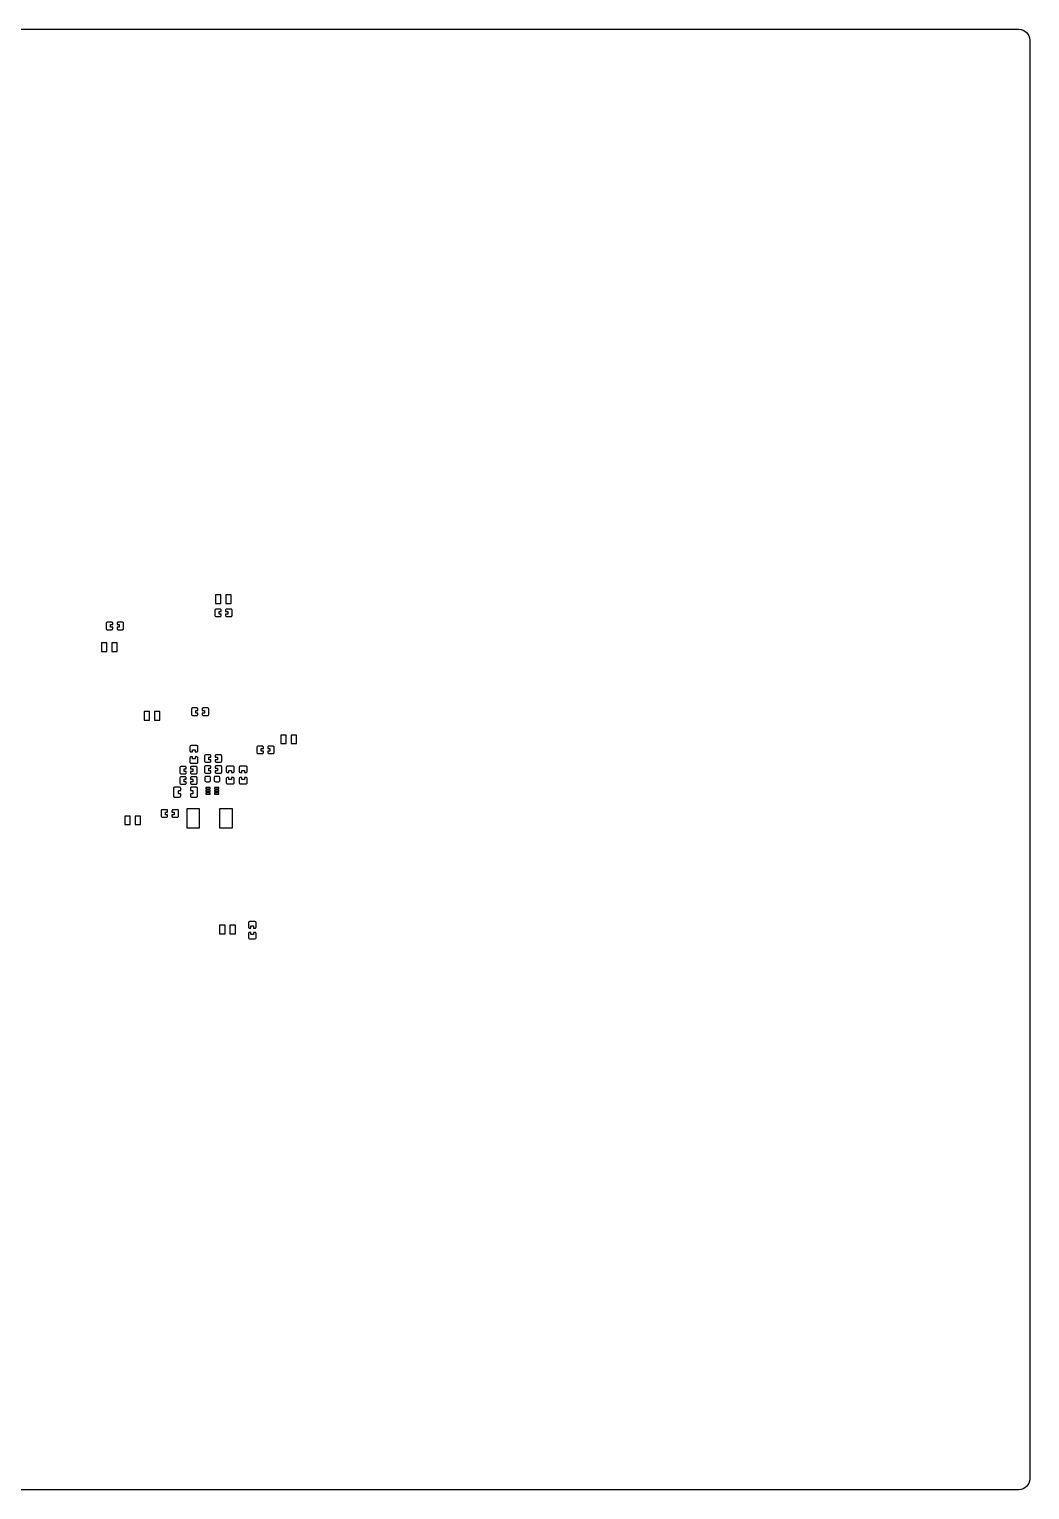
# Model space of a CAD drawing. Extents: x -166 to 204, y -124 to 146.
# Drawn here: x 18.9 to 203.9, y -124.1 to 145.9 of the extents above; entities that cross this region are included whole.
import ezdxf

# ---------------------------------------------------------------- set-up
doc = ezdxf.new("R2010")
doc.units = 0
doc.header["$MEASUREMENT"] = 0
doc.layers.get('0').update_dxf_attribs({"linetype": 'CONTINUOUS'})

msp = doc.modelspace()

# ---------------------------------------------------------------- linework, layer by layer
for points in [[(-166.094004, 143.864004, -0.414214), (-164.094004, 145.863994), (-164.094004, 145.863994), (201.905996, 145.863994), (201.905996, 145.863994, -0.414214), (203.905996, 143.864004), (203.905996, 143.864004), (203.905996, -122.135996), (203.905996, -122.135996, -0.414214), (201.905996, -124.135996), (201.905996, -124.135996), (-164.094004, -124.135996), (-164.094004, -124.135996, -0.414214), (-166.094004, -122.135996), (-166.094004, -122.135996), (-166.094004, 143.864004)], [(54.407998, 38.472998, 0.41568), (54.207998, 38.672998), (54.207998, 38.672998), (53.406997, 38.672998), (53.406997, 38.672998, 0.412752), (53.206997, 38.472998), (53.206997, 38.472998), (53.206997, 37.473), (53.206997, 37.473, 0.412749), (53.406997, 37.273), (53.406997, 37.273), (54.207998, 37.273), (54.207998, 37.273, 0.415677), (54.407998, 37.473), (54.407998, 37.473), (54.407998, 37.74), (54.407998, 37.74), (54.007998, 37.74), (54.007998, 37.74), (54.007998, 38.206001), (54.007998, 38.206001), (54.407998, 38.206001), (54.407998, 38.206001), (54.407998, 38.472998)], [(56.407998, 38.472998, 0.414214), (56.207998, 38.672998), (56.207998, 38.672998), (55.406997, 38.672998), (55.406997, 38.672998, 0.414214), (55.206997, 38.472998), (55.206997, 38.472998), (55.206997, 38.206001), (55.206997, 38.206001), (55.606997, 38.206001), (55.606997, 38.206001), (55.606997, 37.74), (55.606997, 37.74), (55.206997, 37.74), (55.206997, 37.74), (55.206997, 37.473), (55.206997, 37.473, 0.414214), (55.406997, 37.273), (55.406997, 37.273), (56.207998, 37.273), (56.207998, 37.273, 0.414214), (56.407998, 37.473), (56.407998, 37.473), (56.407998, 38.472998)], [(34.343, 36.060002, 0.41568), (34.143, 36.260002), (34.143, 36.260002), (33.342, 36.260002), (33.342, 36.260002, 0.412749), (33.142, 36.060002), (33.142, 36.060002), (33.142, 35.06), (33.142, 35.06, 0.412756), (33.342, 34.86), (33.342, 34.86), (34.143, 34.86), (34.143, 34.86, 0.415684), (34.343, 35.06), (34.343, 35.06), (34.343, 35.327), (34.343, 35.327), (33.943, 35.327), (33.943, 35.327), (33.943, 35.792998), (33.943, 35.792998), (34.343, 35.792998), (34.343, 35.792998), (34.343, 36.060002)], [(36.342, 36.060002, 0.414214), (36.142, 36.260002), (36.142, 36.260002), (35.340999, 36.260002), (35.340999, 36.260002, 0.414214), (35.140999, 36.060002), (35.140999, 36.060002), (35.140999, 35.792998), (35.140999, 35.792998), (35.541001, 35.792998), (35.541001, 35.792998), (35.541001, 35.327), (35.541001, 35.327), (35.140999, 35.327), (35.140999, 35.327), (35.140999, 35.06), (35.140999, 35.06, 0.414214), (35.340999, 34.86), (35.340999, 34.86), (36.142, 34.86), (36.142, 34.86, 0.414214), (36.342, 35.06), (36.342, 35.06), (36.342, 36.060002)], [(50.09, 20.184999, 0.415678), (49.89, 20.385001), (49.89, 20.385001), (49.088999, 20.385001), (49.088999, 20.385001, 0.412759), (48.888999, 20.184999), (48.888999, 20.184999), (48.888999, 19.184999), (48.888999, 19.184999, 0.412754), (49.088999, 18.985), (49.088999, 18.985), (49.89, 18.985), (49.89, 18.985, 0.415679), (50.09, 19.184999), (50.09, 19.184999), (50.09, 19.452), (50.09, 19.452), (49.69, 19.452), (49.69, 19.452), (49.69, 19.918), (49.69, 19.918), (50.09, 19.918), (50.09, 19.918), (50.09, 20.184999)], [(52.09, 20.184999, 0.414214), (51.89, 20.385001), (51.89, 20.385001), (51.088999, 20.385001), (51.088999, 20.385001, 0.414214), (50.888999, 20.184999), (50.888999, 20.184999), (50.888999, 19.918), (50.888999, 19.918), (51.288999, 19.918), (51.288999, 19.918), (51.288999, 19.452), (51.288999, 19.452), (50.888999, 19.452), (50.888999, 19.452), (50.888999, 19.184999), (50.888999, 19.184999, 0.414214), (51.088999, 18.985), (51.088999, 18.985), (51.89, 18.985), (51.89, 18.985, 0.414214), (52.09, 19.184999), (52.09, 19.184999), (52.09, 20.184999)], [(50.071997, 13.236, 0.414214), (49.872002, 13.436), (49.872002, 13.436), (48.822002, 13.436), (48.822002, 13.436, 0.414214), (48.622002, 13.236), (48.622002, 13.236), (48.622002, 12.46), (48.622002, 12.46, 0.414214), (48.822002, 12.26), (48.822002, 12.26), (49.105, 12.26), (49.105, 12.26), (49.105, 12.652001), (49.105, 12.652001), (49.588999, 12.652001), (49.588999, 12.652001), (49.588999, 12.26), (49.588999, 12.26), (49.872002, 12.26), (49.872002, 12.26, 0.414214), (50.071997, 12.46), (50.071997, 12.46), (50.071997, 13.236)], [(50.071997, 11.162, 0.414214), (49.872002, 11.362001), (49.872002, 11.362001), (49.588999, 11.362001), (49.588999, 11.362001), (49.588999, 10.97), (49.588999, 10.97), (49.105, 10.97), (49.105, 10.97), (49.105, 11.362001), (49.105, 11.362001), (48.822002, 11.362001), (48.822002, 11.362001, 0.414214), (48.622002, 11.162), (48.622002, 11.162), (48.622002, 10.386001), (48.622002, 10.386001, 0.414214), (48.822002, 10.186), (48.822002, 10.186), (49.872002, 10.186), (49.872002, 10.186, 0.414214), (50.071997, 10.386001), (50.071997, 10.386001), (50.071997, 11.162)], [(52.503999, 11.549, 0.415679), (52.303999, 11.749), (52.303999, 11.749), (51.502998, 11.749), (51.502998, 11.749, 0.412741), (51.302998, 11.549), (51.302998, 11.549), (51.302998, 10.548999), (51.302998, 10.548999, 0.41274), (51.502998, 10.349), (51.502998, 10.349), (52.303999, 10.349), (52.303999, 10.349, 0.415679), (52.503999, 10.548999), (52.503999, 10.548999), (52.503999, 10.816001), (52.503999, 10.816001), (52.103999, 10.816001), (52.103999, 10.816001), (52.103999, 11.282), (52.103999, 11.282), (52.503999, 11.282), (52.503999, 11.282), (52.503999, 11.549)], [(54.503003, 11.549, 0.414214), (54.303003, 11.749), (54.303003, 11.749), (53.502002, 11.749), (53.502002, 11.749, 0.414214), (53.302002, 11.549), (53.302002, 11.549), (53.302002, 11.282), (53.302002, 11.282), (53.702002, 11.282), (53.702002, 11.282), (53.702002, 10.816001), (53.702002, 10.816001), (53.302002, 10.816001), (53.302002, 10.816001), (53.302002, 10.548999), (53.302002, 10.548999, 0.41421), (53.502002, 10.349), (53.502002, 10.349), (54.303003, 10.349), (54.303003, 10.349, 0.41421), (54.503003, 10.548999), (54.503003, 10.548999), (54.503003, 11.549)], [(62.206001, 13.149, 0.415679), (62.006001, 13.349), (62.006001, 13.349), (61.205, 13.349), (61.205, 13.349, 0.412756), (61.005, 13.149), (61.005, 13.149), (61.005, 12.148999), (61.005, 12.148999, 0.412754), (61.205, 11.949), (61.205, 11.949), (62.006001, 11.949), (62.006001, 11.949, 0.415677), (62.206001, 12.148999), (62.206001, 12.148999), (62.206001, 12.416), (62.206001, 12.416), (61.806001, 12.416), (61.806001, 12.416), (61.806001, 12.882), (61.806001, 12.882), (62.206001, 12.882), (62.206001, 12.882), (62.206001, 13.149)], [(64.205996, 13.149, 0.414214), (64.006001, 13.349), (64.006001, 13.349), (63.204995, 13.349), (63.204995, 13.349, 0.414214), (63.005, 13.149), (63.005, 13.149), (63.005, 12.882), (63.005, 12.882), (63.405, 12.882), (63.405, 12.882), (63.405, 12.416), (63.405, 12.416), (63.005, 12.416), (63.005, 12.416), (63.005, 12.148999), (63.005, 12.148999, 0.414214), (63.204995, 11.949), (63.204995, 11.949), (64.006001, 11.949), (64.006001, 11.949, 0.414214), (64.205996, 12.148999), (64.205996, 12.148999), (64.205996, 13.149)], [(47.931997, 9.39, 0.415686), (47.731997, 9.59), (47.731997, 9.59), (46.931001, 9.59), (46.931001, 9.59, 0.412748), (46.731001, 9.39), (46.731001, 9.39), (46.731001, 8.39), (46.731001, 8.39, 0.412749), (46.931001, 8.190001), (46.931001, 8.190001), (47.731997, 8.190001), (47.731997, 8.190001, 0.415686), (47.931997, 8.39), (47.931997, 8.39), (47.931997, 8.657), (47.931997, 8.657), (47.532002, 8.657), (47.532002, 8.657), (47.532002, 9.123), (47.532002, 9.123), (47.931997, 9.123), (47.931997, 9.123), (47.931997, 9.39)], [(49.931001, 9.39, 0.414214), (49.731001, 9.59), (49.731001, 9.59), (48.93, 9.59), (48.93, 9.59, 0.414214), (48.73, 9.39), (48.73, 9.39), (48.73, 9.123), (48.73, 9.123), (49.13, 9.123), (49.13, 9.123), (49.13, 8.657), (49.13, 8.657), (48.73, 8.657), (48.73, 8.657), (48.73, 8.39), (48.73, 8.39, 0.414214), (48.93, 8.190001), (48.93, 8.190001), (49.731001, 8.190001), (49.731001, 8.190001, 0.414214), (49.931001, 8.39), (49.931001, 8.39), (49.931001, 9.39)], [(52.503999, 9.517, 0.415679), (52.303999, 9.717), (52.303999, 9.717), (51.502998, 9.717), (51.502998, 9.717, 0.412741), (51.302998, 9.517), (51.302998, 9.517), (51.302998, 8.517), (51.302998, 8.517, 0.412741), (51.502998, 8.317), (51.502998, 8.317), (52.303999, 8.317), (52.303999, 8.317, 0.415679), (52.503999, 8.517), (52.503999, 8.517), (52.503999, 8.784), (52.503999, 8.784), (52.103999, 8.784), (52.103999, 8.784), (52.103999, 9.25), (52.103999, 9.25), (52.503999, 9.25), (52.503999, 9.25), (52.503999, 9.517)], [(54.503003, 9.517, 0.414214), (54.303003, 9.717), (54.303003, 9.717), (53.502002, 9.717), (53.502002, 9.717, 0.414214), (53.302002, 9.517), (53.302002, 9.517), (53.302002, 9.25), (53.302002, 9.25), (53.702002, 9.25), (53.702002, 9.25), (53.702002, 8.784), (53.702002, 8.784), (53.302002, 8.784), (53.302002, 8.784), (53.302002, 8.517), (53.302002, 8.517, 0.414214), (53.502002, 8.317), (53.502002, 8.317), (54.303003, 8.317), (54.303003, 8.317, 0.414214), (54.503003, 8.517), (54.503003, 8.517), (54.503003, 9.517)], [(56.802998, 9.426, 0.414214), (56.602998, 9.626), (56.602998, 9.626), (55.552998, 9.626), (55.552998, 9.626, 0.414214), (55.353003, 9.426), (55.353003, 9.426), (55.353003, 8.65), (55.353003, 8.65, 0.414214), (55.552998, 8.449999), (55.552998, 8.449999), (55.836001, 8.449999), (55.836001, 8.449999), (55.836001, 8.842), (55.836001, 8.842), (56.32, 8.842), (56.32, 8.842), (56.32, 8.449999), (56.32, 8.449999), (56.602998, 8.449999), (56.602998, 8.449999, 0.414214), (56.802998, 8.65), (56.802998, 8.65), (56.802998, 9.426)], [(59.195, 9.426, 0.414214), (58.995, 9.626), (58.995, 9.626), (57.945, 9.626), (57.945, 9.626, 0.414214), (57.745, 9.426), (57.745, 9.426), (57.745, 8.65), (57.745, 8.65, 0.414214), (57.945, 8.449999), (57.945, 8.449999), (58.228003, 8.449999), (58.228003, 8.449999), (58.228003, 8.842), (58.228003, 8.842), (58.711997, 8.842), (58.711997, 8.842), (58.711997, 8.449999), (58.711997, 8.449999), (58.995, 8.449999), (58.995, 8.449999, 0.414214), (59.195, 8.65), (59.195, 8.65), (59.195, 9.426)], [(46.923999, 5.526, 0.414214), (46.723999, 5.726), (46.723999, 5.726), (45.797998, 5.726), (45.797998, 5.726, 0.414214), (45.597998, 5.526), (45.597998, 5.526), (45.597998, 4.126), (45.597998, 4.126, 0.414214), (45.797998, 3.926), (45.797998, 3.926), (46.723999, 3.926), (46.723999, 3.926, 0.414214), (46.923999, 4.126), (46.923999, 4.126), (46.923999, 4.526), (46.923999, 4.526), (46.482002, 4.526), (46.482002, 4.526), (46.482002, 5.126), (46.482002, 5.126), (46.923999, 5.126), (46.923999, 5.126), (46.923999, 5.526)], [(47.931997, 7.485, 0.415687), (47.731997, 7.685), (47.731997, 7.685), (46.931001, 7.685), (46.931001, 7.685, 0.412749), (46.731001, 7.485), (46.731001, 7.485), (46.731001, 6.485), (46.731001, 6.485, 0.412748), (46.931001, 6.285), (46.931001, 6.285), (47.731997, 6.285), (47.731997, 6.285, 0.415686), (47.931997, 6.485), (47.931997, 6.485), (47.931997, 6.752), (47.931997, 6.752), (47.532002, 6.752), (47.532002, 6.752), (47.532002, 7.218), (47.532002, 7.218), (47.931997, 7.218), (47.931997, 7.218), (47.931997, 7.485)], [(50.048999, 5.526, 0.414214), (49.848999, 5.726), (49.848999, 5.726), (48.923003, 5.726), (48.923003, 5.726, 0.414214), (48.723003, 5.526), (48.723003, 5.526), (48.723003, 5.126), (48.723003, 5.126), (49.165, 5.126), (49.165, 5.126), (49.165, 4.526), (49.165, 4.526), (48.723003, 4.526), (48.723003, 4.526), (48.723003, 4.126), (48.723003, 4.126, 0.414214), (48.923003, 3.926), (48.923003, 3.926), (49.848999, 3.926), (49.848999, 3.926, 0.414214), (50.048999, 4.126), (50.048999, 4.126), (50.048999, 5.526)], [(49.931001, 7.485, 0.414214), (49.731001, 7.685), (49.731001, 7.685), (48.93, 7.685), (48.93, 7.685, 0.414214), (48.73, 7.485), (48.73, 7.485), (48.73, 7.218), (48.73, 7.218), (49.13, 7.218), (49.13, 7.218), (49.13, 6.752), (49.13, 6.752), (48.73, 6.752), (48.73, 6.752), (48.73, 6.485), (48.73, 6.485, 0.414214), (48.93, 6.285), (48.93, 6.285), (49.731001, 6.285), (49.731001, 6.285, 0.414214), (49.931001, 6.485), (49.931001, 6.485), (49.931001, 7.485)], [(52.213999, 7.714), (51.613999, 7.714), (51.613999, 7.714), (51.613999, 7.713), (51.613999, 7.713, 0.414217), (51.376001, 7.476), (51.376001, 7.476), (51.376997, 7.475), (51.376997, 7.475), (51.376997, 7.022), (51.376997, 7.022, 0.022098), (51.376001, 7.001), (51.376001, 7.001, 0.414214), (51.613999, 6.763), (51.613999, 6.763, 0.011623), (51.625, 6.764), (51.625, 6.764), (52.202998, 6.764), (52.202998, 6.764, 0.0116), (52.213999, 6.764), (52.213999, 6.764, 0.414214), (52.451001, 7.001), (52.451001, 7.001), (52.452002, 7.001), (52.452002, 7.001), (52.452002, 7.476), (52.452002, 7.476), (52.451001, 7.476), (52.451001, 7.476, 0.414214), (52.213999, 7.713), (52.213999, 7.713), (52.213999, 7.714)], [(53.938999, 7.714), (53.338999, 7.714), (53.338999, 7.714), (53.338999, 7.713), (53.338999, 7.713, 0.414217), (53.101001, 7.476), (53.101001, 7.476), (53.102002, 7.475), (53.102002, 7.475), (53.102002, 7.022), (53.102002, 7.022, 0.022098), (53.101001, 7.001), (53.101001, 7.001, 0.414214), (53.338999, 6.763), (53.338999, 6.763, 0.011623), (53.35, 6.764), (53.35, 6.764), (53.927998, 6.764), (53.927998, 6.764, 0.0116), (53.938999, 6.764), (53.938999, 6.764, 0.414214), (54.176001, 7.001), (54.176001, 7.001), (54.177002, 7.001), (54.177002, 7.001), (54.177002, 7.476), (54.177002, 7.476), (54.176001, 7.476), (54.176001, 7.476, 0.414214), (53.938999, 7.713), (53.938999, 7.713), (53.938999, 7.714)], [(56.802998, 7.352, 0.414214), (56.602998, 7.552), (56.602998, 7.552), (56.32, 7.552), (56.32, 7.552), (56.32, 7.16), (56.32, 7.16), (55.836001, 7.16), (55.836001, 7.16), (55.836001, 7.552), (55.836001, 7.552), (55.552998, 7.552), (55.552998, 7.552, 0.414214), (55.353003, 7.352), (55.353003, 7.352), (55.353003, 6.576), (55.353003, 6.576, 0.414214), (55.552998, 6.376), (55.552998, 6.376), (56.602998, 6.376), (56.602998, 6.376, 0.414214), (56.802998, 6.576), (56.802998, 6.576), (56.802998, 7.352)], [(59.195, 7.352, 0.414214), (58.995, 7.552), (58.995, 7.552), (58.711997, 7.552), (58.711997, 7.552), (58.711997, 7.16), (58.711997, 7.16), (58.228003, 7.16), (58.228003, 7.16), (58.228003, 7.552), (58.228003, 7.552), (57.945, 7.552), (57.945, 7.552, 0.414214), (57.745, 7.352), (57.745, 7.352), (57.745, 6.576), (57.745, 6.576, 0.414214), (57.945, 6.376), (57.945, 6.376), (58.995, 6.376), (58.995, 6.376, 0.414214), (59.195, 6.576), (59.195, 6.576), (59.195, 7.352)], [(44.502998, 1.389, 0.415686), (44.302998, 1.589), (44.302998, 1.589), (43.501997, 1.589), (43.501997, 1.589, 0.412749), (43.302002, 1.389), (43.302002, 1.389), (43.302002, 0.389), (43.302002, 0.389, 0.412748), (43.501997, 0.189), (43.501997, 0.189), (44.302998, 0.189), (44.302998, 0.189, 0.415686), (44.502998, 0.389), (44.502998, 0.389), (44.502998, 0.656), (44.502998, 0.656), (44.102998, 0.656), (44.102998, 0.656), (44.102998, 1.122), (44.102998, 1.122), (44.502998, 1.122), (44.502998, 1.122), (44.502998, 1.389)], [(46.502002, 1.389, 0.414214), (46.301997, 1.589), (46.301997, 1.589), (45.501001, 1.589), (45.501001, 1.589, 0.414214), (45.301001, 1.389), (45.301001, 1.389), (45.301001, 1.122), (45.301001, 1.122), (45.701001, 1.122), (45.701001, 1.122), (45.701001, 0.656), (45.701001, 0.656), (45.301001, 0.656), (45.301001, 0.656), (45.301001, 0.389), (45.301001, 0.389, 0.414214), (45.501001, 0.189), (45.501001, 0.189), (46.301997, 0.189), (46.301997, 0.189, 0.414214), (46.502002, 0.389), (46.502002, 0.389), (46.502002, 1.389)], [(60.842002, -19.300999, 0.414206), (60.642002, -19.099999), (60.642002, -19.099999), (59.641997, -19.099999), (59.641997, -19.099999, 0.414206), (59.441997, -19.300999), (59.441997, -19.300999), (59.441997, -20.102), (59.441997, -20.102, 0.414214), (59.641997, -20.302), (59.641997, -20.302), (59.908999, -20.302), (59.908999, -20.302), (59.908999, -19.901), (59.908999, -19.901), (60.375, -19.901), (60.375, -19.901), (60.375, -20.302), (60.375, -20.302), (60.642002, -20.302), (60.642002, -20.302, 0.414214), (60.842002, -20.102), (60.842002, -20.102), (60.842002, -19.300999)], [(60.842002, -21.3, 0.414214), (60.642002, -21.1), (60.642002, -21.1), (60.375, -21.1), (60.375, -21.1), (60.375, -21.5), (60.375, -21.5), (59.908999, -21.5), (59.908999, -21.5), (59.908999, -21.1), (59.908999, -21.1), (59.641997, -21.1), (59.641997, -21.1, 0.414214), (59.441997, -21.3), (59.441997, -21.3), (59.441997, -22.101001), (59.441997, -22.101001, 0.41421), (59.641997, -22.3), (59.641997, -22.3), (60.642002, -22.3), (60.642002, -22.3, 0.41421), (60.842002, -22.101001), (60.842002, -22.101001), (60.842002, -21.3)]]:
    msp.add_lwpolyline(points, format="xyb")
for points in [[(54.349004, 41.297998), (53.348999, 41.297998), (53.348999, 41.297998), (53.348999, 39.728), (53.348999, 39.728), (54.349004, 39.728), (54.349004, 39.728), (54.349004, 41.297998)], [(56.268999, 41.297998), (55.268999, 41.297998), (55.268999, 41.297998), (55.268999, 39.728), (55.268999, 39.728), (56.268999, 39.728), (56.268999, 39.728), (56.268999, 41.297998)], [(33.267, 32.407998), (32.267, 32.407998), (32.267, 32.407998), (32.267, 30.838), (32.267, 30.838), (33.267, 30.838), (33.267, 30.838), (33.267, 32.407998)], [(35.187, 32.407998), (34.187, 32.407998), (34.187, 32.407998), (34.187, 30.838), (34.187, 30.838), (35.187, 30.838), (35.187, 30.838), (35.187, 32.407998)], [(41.141001, 19.708), (40.141001, 19.708), (40.141001, 19.708), (40.141001, 18.138), (40.141001, 18.138), (41.141001, 18.138), (41.141001, 18.138), (41.141001, 19.708)], [(43.061001, 19.708), (42.061001, 19.708), (42.061001, 19.708), (42.061001, 18.138), (42.061001, 18.138), (43.061001, 18.138), (43.061001, 18.138), (43.061001, 19.708)], [(66.413999, 15.39), (65.413994, 15.39), (65.413994, 15.39), (65.413994, 13.82), (65.413994, 13.82), (66.413999, 13.82), (66.413999, 13.82), (66.413999, 15.39)], [(68.333999, 15.39), (67.333994, 15.39), (67.333994, 15.39), (67.333994, 13.82), (67.333994, 13.82), (68.333999, 13.82), (68.333999, 13.82), (68.333999, 15.39)], [(52.375996, 5.7), (51.556001, 5.7), (51.556001, 5.7), (51.556001, 5.46), (51.556001, 5.46), (52.375996, 5.46), (52.375996, 5.46), (52.375996, 5.7)], [(53.996001, 5.7), (53.176001, 5.7), (53.176001, 5.7), (53.176001, 5.46), (53.176001, 5.46), (53.996001, 5.46), (53.996001, 5.46), (53.996001, 5.7)], [(52.375996, 5.2), (51.556001, 5.2), (51.556001, 5.2), (51.556001, 4.96), (51.556001, 4.96), (52.375996, 4.96), (52.375996, 4.96), (52.375996, 5.2)], [(52.375996, 4.7), (51.556001, 4.7), (51.556001, 4.7), (51.556001, 4.46), (51.556001, 4.46), (52.375996, 4.46), (52.375996, 4.46), (52.375996, 4.7)], [(53.996001, 5.2), (53.176001, 5.2), (53.176001, 5.2), (53.176001, 4.96), (53.176001, 4.96), (53.996001, 4.96), (53.996001, 4.96), (53.996001, 5.2)], [(53.996001, 4.7), (53.176001, 4.7), (53.176001, 4.7), (53.176001, 4.46), (53.176001, 4.46), (53.996001, 4.46), (53.996001, 4.46), (53.996001, 4.7)], [(37.585002, 0.404), (36.585, 0.404), (36.585, 0.404), (36.585, -1.166), (36.585, -1.166), (37.585002, -1.166), (37.585002, -1.166), (37.585002, 0.404)], [(39.505, 0.404), (38.505, 0.404), (38.505, 0.404), (38.505, -1.166), (38.505, -1.166), (39.505, -1.166), (39.505, -1.166), (39.505, 0.404)], [(50.418999, 1.75), (48.068999, 1.75), (48.068999, 1.75), (48.068999, -1.75), (48.068999, -1.75), (50.418999, -1.75), (50.418999, -1.75), (50.418999, 1.75)], [(56.468999, 1.75), (54.118999, 1.75), (54.118999, 1.75), (54.118999, -1.75), (54.118999, -1.75), (56.468999, -1.75), (56.468999, -1.75), (56.468999, 1.75)], [(55.110996, -19.788999), (54.111001, -19.788999), (54.111001, -19.788999), (54.111001, -21.359001), (54.111001, -21.359001), (55.110996, -21.359001), (55.110996, -21.359001), (55.110996, -19.788999)], [(57.030996, -19.788999), (56.031001, -19.788999), (56.031001, -19.788999), (56.031001, -21.359001), (56.031001, -21.359001), (57.030996, -21.359001), (57.030996, -21.359001), (57.030996, -19.788999)]]:
    msp.add_lwpolyline(points)

doc.saveas('drawing.dxf')
